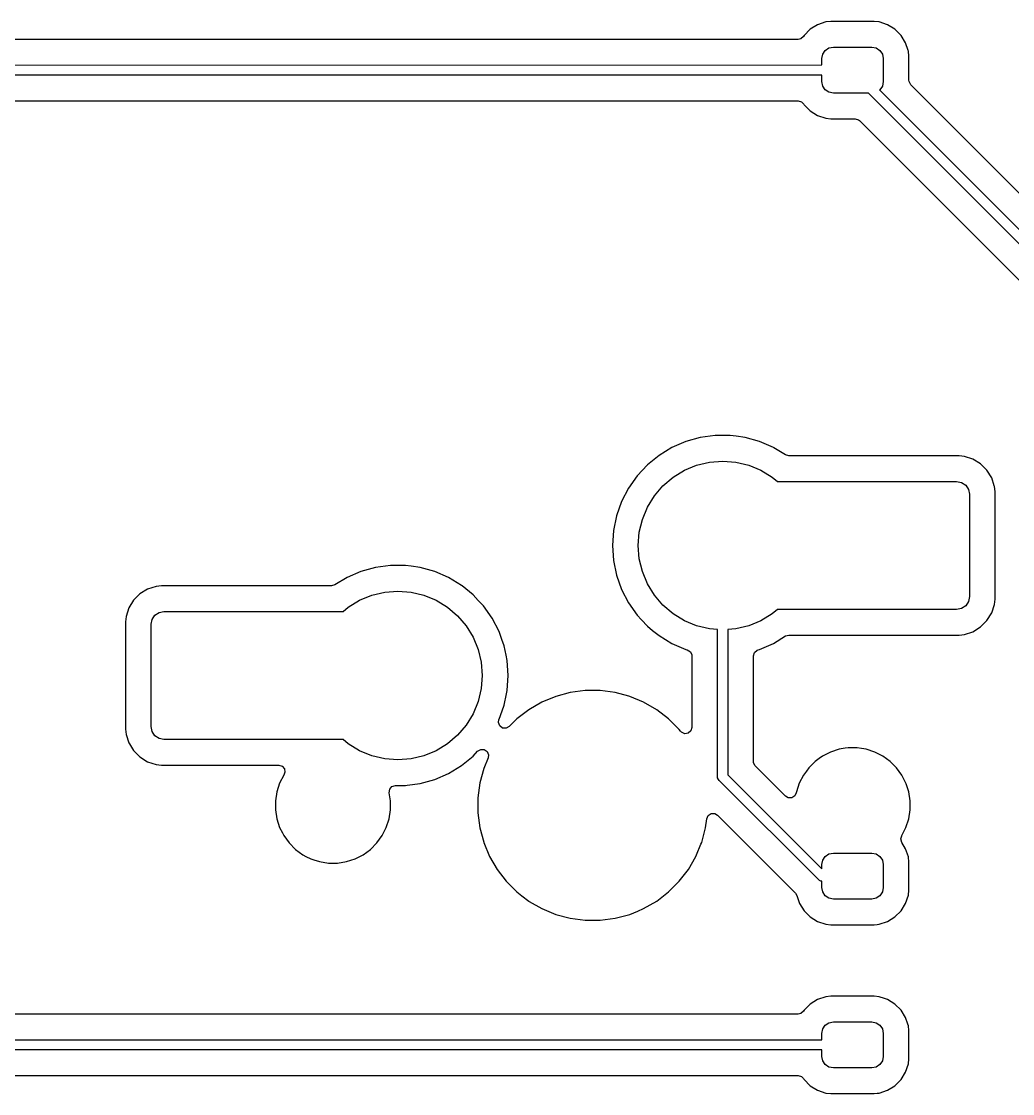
# Model space of a CAD drawing. Header units: millimetres. Extents: x 46 to 4458, y 59 to 1499.
# Drawn here: x 2063.56 to 2082.94, y 880.36 to 901.31 of the extents above; entities that cross this region are included whole.
import ezdxf

# ---------------------------------------------------------------- set-up
doc = ezdxf.new("R2010")
doc.units = ezdxf.units.MM
doc.layers.add('BLACK', color=7, linetype='Continuous')

msp = doc.modelspace()

# ---------------------------------------------------------------- linework, layer by layer
at = {"layer": 'BLACK', "linetype": 'Continuous'}
for p, q in [((2078.98507, 901.15486), (2078.86515, 901.03493)), ((2078.98508, 901.15486), (2078.98507, 901.15486)), ((2079.12941, 901.24389), (2078.98508, 901.15486)), ((2079.12942, 901.24389), (2079.12941, 901.24389)), ((2079.29041, 901.29724), (2079.12942, 901.24389)), ((2079.38976, 901.30739), (2079.29041, 901.29724)), ((2079.29041, 901.29724), (2079.29041, 901.29724)), ((2079.38978, 901.30739), (2079.38976, 901.30739)), ((2080.23647, 901.30739), (2079.38978, 901.30739)), ((2080.33583, 901.29724), (2080.23647, 901.30739)), ((2080.49681, 901.24389), (2080.33583, 901.29724)), ((2080.49682, 901.24389), (2080.49681, 901.24389)), ((2080.64116, 901.15486), (2080.49682, 901.24389)), ((2080.49682, 901.24389), (2080.49682, 901.24389)), ((2080.49682, 901.24389), (2080.49682, 901.24389)), ((2080.76109, 901.03493), (2080.64116, 901.15486)), ((2080.64116, 901.15486), (2080.64116, 901.15486)), ((2078.74812, 900.95739), (2061.82812, 900.95739)), ((2078.80171, 900.96957), (2078.74812, 900.95739)), ((2078.85365, 901.01629), (2078.80171, 900.96957)), ((2078.86515, 901.03493), (2078.85365, 901.01629)), ((2080.85012, 900.89059), (2080.76109, 901.03493)), ((2080.76109, 901.03493), (2080.76109, 901.03493)), ((2079.23025, 900.66799), (2079.27902, 900.74099)), ((2079.27902, 900.74099), (2079.35202, 900.78976)), ((2079.35202, 900.78976), (2079.43812, 900.80689)), ((2079.43812, 900.80689), (2080.18812, 900.80689)), ((2080.18812, 900.80689), (2080.27422, 900.78976)), ((2080.27422, 900.78976), (2080.34722, 900.74099)), ((2080.34722, 900.74099), (2080.39599, 900.66799)), ((2080.85012, 900.89058), (2080.85012, 900.89059)), ((2080.85012, 900.89059), (2080.85012, 900.89059)), ((2080.89922, 900.74243), (2080.85012, 900.89058)), ((2080.90347, 900.7296), (2080.89922, 900.74243)), ((2080.91362, 900.63024), (2080.90347, 900.7296)), ((2080.90347, 900.7296), (2080.90347, 900.7296)), ((2079.21312, 900.58189), (2079.23025, 900.66799)), ((2079.21312, 900.45683), (2079.21312, 900.58189)), ((2080.39599, 900.66799), (2080.41312, 900.58189)), ((2080.41312, 900.58189), (2080.41312, 900.13189)), ((2080.91362, 900.63023), (2080.91362, 900.63024)), ((2080.91362, 900.15699), (2080.91362, 900.63023)), ((2061.36312, 900.45503), (2079.21312, 900.45683)), ((2079.21312, 900.25875), (2061.36312, 900.25695)), ((2079.21312, 900.13189), (2079.21312, 900.25875)), ((2079.23025, 900.04578), (2079.21312, 900.13189)), ((2080.41312, 900.13189), (2080.39599, 900.04578)), ((2080.91645, 900.13063), (2080.91362, 900.15699)), ((2080.94994, 900.0693), (2080.91645, 900.13063)), ((2084.01736, 897.00189), (2080.94994, 900.0693)), ((2079.27902, 899.97279), (2079.23025, 900.04578)), ((2079.35202, 899.92401), (2079.27902, 899.97279)), ((2079.43812, 899.90689), (2079.35202, 899.92401)), ((2080.12181, 899.90689), (2079.43812, 899.90689)), ((2089.28256, 890.74874), (2080.12181, 899.90689)), ((2080.34722, 899.97279), (2080.34053, 899.96832)), ((2080.34053, 899.96832), (2089.38144, 890.92998)), ((2080.39599, 900.04578), (2080.34722, 899.97279)), ((2061.82812, 899.75639), (2078.74812, 899.75639)), ((2078.74812, 899.75639), (2078.81515, 899.7367)), ((2078.81515, 899.7367), (2078.85365, 899.69748)), ((2078.85365, 899.69748), (2078.8569, 899.69222)), ((2078.8569, 899.69222), (2078.86515, 899.67884)), ((2078.86515, 899.67884), (2078.98507, 899.55892)), ((2078.98507, 899.55892), (2078.98508, 899.55892)), ((2078.98508, 899.55892), (2079.12941, 899.46989)), ((2079.12941, 899.46989), (2079.12942, 899.46989)), ((2079.12942, 899.46989), (2079.12942, 899.46988)), ((2079.12942, 899.46988), (2079.29041, 899.41654)), ((2079.29041, 899.41654), (2079.38977, 899.40639)), ((2079.38977, 899.40639), (2079.86302, 899.40639)), ((2079.86302, 899.40639), (2079.93006, 899.3867)), ((2079.93006, 899.3867), (2079.9507, 899.37007)), ((2079.9507, 899.37007), (2088.85326, 890.46751)), ((2076.83456, 893.17733), (2076.55127, 893.09795)), ((2077.12602, 893.21739), (2076.83456, 893.17733)), ((2076.83456, 893.17733), (2076.83456, 893.17733)), ((2077.42022, 893.21739), (2077.12602, 893.21739)), ((2077.12602, 893.21739), (2077.12602, 893.21739)), ((2077.53569, 893.20152), (2077.42022, 893.21739)), ((2077.42022, 893.21739), (2077.42022, 893.21739)), ((2077.71167, 893.17733), (2077.53569, 893.20152)), ((2077.71168, 893.17733), (2077.71167, 893.17733)), ((2077.99496, 893.09795), (2077.71168, 893.17733)), ((2077.71168, 893.17733), (2077.71168, 893.17733)), ((2076.28144, 892.98075), (2076.03007, 892.82789)), ((2076.55127, 893.09795), (2076.28144, 892.98075)), ((2076.28144, 892.98075), (2076.28144, 892.98075)), ((2078.26479, 892.98075), (2077.99496, 893.09795)), ((2078.27067, 892.97718), (2078.26479, 892.98075)), ((2078.50375, 892.83544), (2078.27067, 892.97718)), ((2076.03007, 892.82789), (2075.80186, 892.64223)), ((2078.56818, 892.81739), (2078.50375, 892.83544)), ((2079.94599, 892.81739), (2078.56818, 892.81739)), ((2079.946, 892.81739), (2079.94599, 892.81739)), ((2081.89813, 892.81739), (2079.946, 892.81739)), ((2081.89814, 892.81739), (2081.89813, 892.81739)), ((2082.00091, 892.80689), (2081.89814, 892.81739)), ((2082.00092, 892.80689), (2082.00091, 892.80689)), ((2082.16745, 892.7517), (2082.00092, 892.80689)), ((2082.31678, 892.6596), (2082.16745, 892.7517)), ((2075.80186, 892.64223), (2075.60105, 892.42721)), ((2076.30327, 892.40177), (2076.52404, 892.53705)), ((2076.52404, 892.53705), (2076.76324, 892.63613)), ((2076.76324, 892.63613), (2077.015, 892.69657)), ((2077.015, 892.69657), (2077.27312, 892.71689)), ((2077.27312, 892.71689), (2077.53124, 892.69657)), ((2077.53124, 892.69657), (2077.783, 892.63613)), ((2077.783, 892.63613), (2078.0222, 892.53705)), ((2078.0222, 892.53705), (2078.24297, 892.40177)), ((2082.44083, 892.53554), (2082.31678, 892.6596)), ((2082.53293, 892.38622), (2082.44083, 892.53554)), ((2075.60105, 892.42721), (2075.4314, 892.18687)), ((2076.10639, 892.23361), (2076.30327, 892.40177)), ((2078.24297, 892.40177), (2078.34234, 892.31689)), ((2078.34234, 892.31689), (2079.89812, 892.31689)), ((2079.89812, 892.31689), (2081.84812, 892.31689)), ((2081.84812, 892.31689), (2081.94379, 892.29786)), ((2082.58421, 892.23148), (2082.53293, 892.38622)), ((2075.4314, 892.18687), (2075.29605, 891.92565)), ((2075.4314, 892.18687), (2075.4314, 892.18687)), ((2075.93824, 892.03673), (2076.10639, 892.23361)), ((2081.94379, 892.29786), (2082.0249, 892.24366)), ((2082.0249, 892.24366), (2082.07909, 892.16256)), ((2082.07909, 892.16256), (2082.09812, 892.06689)), ((2082.58812, 892.21969), (2082.58421, 892.23148)), ((2082.58812, 892.21968), (2082.58812, 892.21969)), ((2082.59301, 892.17182), (2082.58812, 892.21968)), ((2082.59862, 892.1169), (2082.59301, 892.17182)), ((2082.59862, 890.01688), (2082.59862, 892.1169)), ((2075.29605, 891.92565), (2075.19753, 891.64845)), ((2075.80296, 891.81597), (2075.93824, 892.03673)), ((2082.09812, 892.06689), (2082.09812, 890.06689)), ((2075.70388, 891.57677), (2075.80296, 891.81597)), ((2075.19752, 891.64843), (2075.13767, 891.3604)), ((2075.19753, 891.64845), (2075.19752, 891.64843)), ((2075.64343, 891.325), (2075.70388, 891.57677)), ((2075.13767, 891.3604), (2075.11759, 891.06689)), ((2075.13767, 891.3604), (2075.13767, 891.3604)), ((2075.62312, 891.06689), (2075.64343, 891.325)), ((2075.11759, 891.06689), (2075.13767, 890.77338)), ((2075.64343, 890.80877), (2075.62312, 891.06689)), ((2070.48456, 890.63733), (2070.20127, 890.55795)), ((2070.77602, 890.67739), (2070.48456, 890.63733)), ((2070.48456, 890.63733), (2070.48456, 890.63733)), ((2071.07022, 890.67739), (2070.77602, 890.67739)), ((2070.77602, 890.67739), (2070.77602, 890.67739)), ((2071.18569, 890.66152), (2071.07022, 890.67739)), ((2071.07022, 890.67739), (2071.07022, 890.67739)), ((2071.36167, 890.63733), (2071.18569, 890.66152)), ((2071.36168, 890.63733), (2071.36167, 890.63733)), ((2071.64496, 890.55795), (2071.36168, 890.63733)), ((2071.36168, 890.63733), (2071.36168, 890.63733)), ((2075.13767, 890.77338), (2075.13767, 890.77337)), ((2075.13767, 890.77337), (2075.19752, 890.48534)), ((2075.70388, 890.55701), (2075.64343, 890.80877)), ((2069.93144, 890.44075), (2069.69249, 890.29544)), ((2070.20127, 890.55795), (2069.93144, 890.44075)), ((2069.93144, 890.44075), (2069.93144, 890.44075)), ((2071.91479, 890.44075), (2071.64496, 890.55795)), ((2071.9148, 890.44075), (2071.91479, 890.44075)), ((2072.16616, 890.28789), (2071.9148, 890.44075)), ((2075.19752, 890.48534), (2075.19753, 890.48533)), ((2075.19753, 890.48533), (2075.29605, 890.20813)), ((2075.80296, 890.3178), (2075.70388, 890.55701)), ((2066.02878, 890.2117), (2065.87946, 890.1196)), ((2066.02879, 890.2117), (2066.02878, 890.2117)), ((2066.19532, 890.26689), (2066.02879, 890.2117)), ((2066.2981, 890.27739), (2066.19532, 890.26689)), ((2066.19532, 890.26689), (2066.19532, 890.26689)), ((2066.29812, 890.27739), (2066.2981, 890.27739)), ((2069.62806, 890.27739), (2066.29812, 890.27739)), ((2069.69249, 890.29544), (2069.62806, 890.27739)), ((2072.16617, 890.28789), (2072.16616, 890.28789)), ((2072.17907, 890.27739), (2072.16617, 890.28789)), ((2072.16617, 890.28789), (2072.16617, 890.28789)), ((2072.39438, 890.10223), (2072.17907, 890.27739)), ((2075.29605, 890.20813), (2075.4314, 889.94691)), ((2075.93824, 890.09704), (2075.80296, 890.3178)), ((2065.87946, 890.1196), (2065.75541, 889.99555)), ((2070.17404, 889.99705), (2070.41324, 890.09613)), ((2070.41324, 890.09613), (2070.665, 890.15657)), ((2070.665, 890.15657), (2070.92312, 890.17689)), ((2070.92312, 890.17689), (2071.18124, 890.15657)), ((2071.18124, 890.15657), (2071.433, 890.09613)), ((2071.433, 890.09613), (2071.6722, 889.99705)), ((2072.39438, 890.10222), (2072.39438, 890.10223)), ((2072.49469, 889.99482), (2072.39438, 890.10222)), ((2072.39438, 890.10222), (2072.39438, 890.10222)), ((2076.10639, 889.90016), (2075.93824, 890.09704)), ((2082.09812, 890.06689), (2082.07909, 889.97122)), ((2082.58812, 889.91409), (2082.59862, 890.01688)), ((2065.66331, 889.84622), (2065.60812, 889.67968)), ((2065.75541, 889.99555), (2065.66331, 889.84622)), ((2065.66331, 889.84622), (2065.66331, 889.84622)), ((2069.85389, 889.77689), (2069.95327, 889.86177)), ((2069.95327, 889.86177), (2070.17404, 889.99705)), ((2071.6722, 889.99705), (2071.89297, 889.86177)), ((2071.89297, 889.86177), (2072.08985, 889.69361)), ((2072.59519, 889.88721), (2072.49469, 889.99482)), ((2072.76484, 889.64687), (2072.59519, 889.88721)), ((2075.4314, 889.94691), (2075.4314, 889.9469)), ((2075.4314, 889.9469), (2075.60105, 889.70656)), ((2076.30327, 889.73201), (2076.10639, 889.90016)), ((2078.34234, 889.81689), (2078.24297, 889.73201)), ((2079.79812, 889.81689), (2078.34234, 889.81689)), ((2081.84812, 889.81689), (2079.79812, 889.81689)), ((2081.94379, 889.83592), (2081.84812, 889.81689)), ((2082.0249, 889.89011), (2081.94379, 889.83592)), ((2082.07909, 889.97122), (2082.0249, 889.89011)), ((2082.53293, 889.74755), (2082.58812, 889.91409)), ((2065.60812, 889.67968), (2065.59762, 889.5769)), ((2065.60812, 889.67968), (2065.60812, 889.67968)), ((2065.60812, 889.67968), (2065.60812, 889.67968)), ((2066.09812, 889.52689), (2066.11715, 889.62256)), ((2066.11715, 889.62256), (2066.17134, 889.70366)), ((2066.17134, 889.70366), (2066.25245, 889.75786)), ((2066.25245, 889.75786), (2066.34812, 889.77689)), ((2066.34812, 889.77689), (2068.39812, 889.77689)), ((2068.39812, 889.77689), (2069.85389, 889.77689)), ((2072.08985, 889.69361), (2072.258, 889.49673)), ((2072.76484, 889.64686), (2072.76484, 889.64687)), ((2072.76484, 889.64687), (2072.76484, 889.64687)), ((2072.90019, 889.38565), (2072.76484, 889.64686)), ((2075.60105, 889.70656), (2075.6858, 889.61582)), ((2075.6858, 889.61582), (2075.8004, 889.49312)), ((2076.52404, 889.59673), (2076.30327, 889.73201)), ((2076.76324, 889.49764), (2076.52404, 889.59673)), ((2078.0222, 889.59673), (2077.783, 889.49764)), ((2078.24297, 889.73201), (2078.0222, 889.59673)), ((2082.31678, 889.47418), (2082.44083, 889.59823)), ((2082.44083, 889.59823), (2082.53293, 889.74755)), ((2065.59762, 889.5769), (2065.59762, 887.47689)), ((2066.09812, 887.52689), (2066.09812, 889.52689)), ((2072.258, 889.49673), (2072.39328, 889.27597)), ((2072.95621, 889.22803), (2072.90019, 889.38565)), ((2075.8004, 889.49312), (2075.80186, 889.49155)), ((2075.80186, 889.49155), (2075.90385, 889.40858)), ((2075.90385, 889.40858), (2076.03007, 889.30589)), ((2077.015, 889.4372), (2076.76324, 889.49764)), ((2077.17381, 889.4247), (2077.015, 889.4372)), ((2077.17504, 886.52738), (2077.17381, 889.4247)), ((2077.53124, 889.4372), (2077.3719, 889.42466)), ((2077.3719, 889.42466), (2077.3731, 886.58567)), ((2077.783, 889.49764), (2077.53124, 889.4372)), ((2082.00092, 889.32689), (2082.16745, 889.38207)), ((2082.16745, 889.38207), (2082.31678, 889.47418)), ((2072.39328, 889.27597), (2072.49236, 889.03677)), ((2072.99871, 889.10845), (2072.95621, 889.22803)), ((2076.03007, 889.30589), (2076.03007, 889.30589)), ((2076.03007, 889.30589), (2076.03007, 889.30589)), ((2076.03007, 889.30589), (2076.28144, 889.15303)), ((2078.2648, 889.15303), (2078.50375, 889.29834)), ((2078.50375, 889.29834), (2078.56818, 889.31639)), ((2078.56818, 889.31639), (2079.7481, 889.31639)), ((2079.7481, 889.31639), (2079.74811, 889.31639)), ((2079.74811, 889.31639), (2081.89813, 889.31639)), ((2081.89813, 889.31639), (2082.00092, 889.32689)), ((2072.49236, 889.03677), (2072.55281, 888.785)), ((2072.99871, 889.10843), (2072.99871, 889.10845)), ((2073.03746, 888.92195), (2072.99871, 889.10843)), ((2076.28144, 889.15303), (2076.28144, 889.15303)), ((2076.28144, 889.15303), (2076.55128, 889.03582)), ((2076.55128, 889.03582), (2076.57864, 889.02815)), ((2076.57864, 889.02815), (2076.57898, 889.02806)), ((2076.57898, 889.02806), (2076.58207, 889.02719)), ((2076.58207, 889.02719), (2076.64132, 888.99015)), ((2076.64132, 888.99015), (2076.67113, 888.92696)), ((2077.87362, 888.90779), (2077.8933, 888.97483)), ((2077.8933, 888.97483), (2077.94611, 889.02058)), ((2077.94611, 889.02058), (2077.96417, 889.02719)), ((2077.96417, 889.02719), (2077.96726, 889.02806)), ((2077.96726, 889.02806), (2077.99496, 889.03582)), ((2077.99496, 889.03582), (2078.26479, 889.15302)), ((2077.99496, 889.03582), (2077.99496, 889.03582)), ((2078.26479, 889.15302), (2078.2648, 889.15303)), ((2078.2648, 889.15303), (2078.2648, 889.15303)), ((2072.55281, 888.785), (2072.57312, 888.52689)), ((2073.05857, 888.8204), (2073.03746, 888.92195)), ((2073.07864, 888.52689), (2073.05857, 888.8204)), ((2076.67113, 888.92696), (2076.67262, 888.90779)), ((2076.67262, 888.90779), (2076.67262, 887.51141)), ((2077.87362, 886.84698), (2077.87362, 888.90779)), ((2072.57312, 888.52689), (2072.55281, 888.26877)), ((2073.05857, 888.23338), (2073.07864, 888.52689)), ((2072.55281, 888.26877), (2072.49236, 888.01701)), ((2072.99871, 887.94534), (2073.04541, 888.17006)), ((2073.04541, 888.17006), (2073.05857, 888.23338)), ((2074.01012, 888.11674), (2073.73832, 888.00415)), ((2074.29432, 888.19289), (2074.01012, 888.11674)), ((2074.586, 888.23129), (2074.29432, 888.19289)), ((2074.58601, 888.23129), (2074.586, 888.23129)), ((2074.88023, 888.23129), (2074.58601, 888.23129)), ((2074.58601, 888.23129), (2074.58601, 888.23129)), ((2074.88024, 888.23129), (2074.88023, 888.23129)), ((2074.88023, 888.23129), (2074.88023, 888.23129)), ((2075.17192, 888.19289), (2074.88024, 888.23129)), ((2075.44163, 888.12062), (2075.17192, 888.19289)), ((2075.17192, 888.19289), (2075.17192, 888.19289)), ((2075.17192, 888.19289), (2075.17192, 888.19289)), ((2075.45611, 888.11674), (2075.44163, 888.12062)), ((2075.72791, 888.00415), (2075.45611, 888.11674)), ((2072.49236, 888.01701), (2072.39328, 887.7778)), ((2072.95971, 887.83561), (2072.99871, 887.94533)), ((2072.99871, 887.94533), (2072.99871, 887.94534)), ((2072.99871, 887.94534), (2072.99871, 887.94534)), ((2073.73831, 888.00415), (2073.48353, 887.85705)), ((2073.73832, 888.00415), (2073.73831, 888.00415)), ((2075.72793, 888.00415), (2075.72791, 888.00415)), ((2075.98271, 887.85705), (2075.72793, 888.00415)), ((2072.39328, 887.7778), (2072.258, 887.55704)), ((2072.90273, 887.67526), (2072.95971, 887.83561)), ((2073.48351, 887.85704), (2073.25011, 887.67794)), ((2073.48353, 887.85705), (2073.48351, 887.85704)), ((2075.98272, 887.85704), (2075.98271, 887.85705)), ((2075.98271, 887.85705), (2075.98271, 887.85705)), ((2076.21613, 887.67794), (2075.98272, 887.85704)), ((2075.98272, 887.85704), (2075.98272, 887.85704)), ((2075.98272, 887.85704), (2075.98272, 887.85704)), ((2066.11715, 887.43122), (2066.09812, 887.52689)), ((2072.258, 887.55704), (2072.08985, 887.36016)), ((2072.88901, 887.60704), (2072.89896, 887.66529)), ((2072.91343, 887.54158), (2072.88901, 887.60704)), ((2072.89896, 887.66529), (2072.90019, 887.66811)), ((2072.90019, 887.66812), (2072.90273, 887.67526)), ((2072.90019, 887.66811), (2072.90019, 887.66812)), ((2072.96936, 887.49971), (2072.91343, 887.54158)), ((2073.03905, 887.49472), (2072.96936, 887.49971)), ((2073.10038, 887.52821), (2073.03905, 887.49472)), ((2073.25011, 887.67794), (2073.10038, 887.52821)), ((2076.21614, 887.67793), (2076.21613, 887.67794)), ((2076.42416, 887.4699), (2076.21614, 887.67793)), ((2076.67262, 887.51141), (2076.65293, 887.44437)), ((2065.59762, 887.47689), (2065.59762, 887.47687)), ((2065.59762, 887.47687), (2065.60812, 887.37409)), ((2065.60812, 887.37409), (2065.60812, 887.37409)), ((2065.60812, 887.37409), (2065.6633, 887.20756)), ((2066.17134, 887.35011), (2066.11715, 887.43122)), ((2066.25245, 887.29592), (2066.17134, 887.35011)), ((2066.34812, 887.27689), (2066.25245, 887.29592)), ((2068.27312, 887.27689), (2066.34812, 887.27689)), ((2069.85389, 887.27689), (2068.27312, 887.27689)), ((2069.95327, 887.19201), (2069.85389, 887.27689)), ((2072.08985, 887.36016), (2071.89297, 887.19201)), ((2076.42417, 887.46989), (2076.42416, 887.4699)), ((2076.45024, 887.43592), (2076.42417, 887.46989)), ((2076.46742, 887.41769), (2076.45024, 887.43592)), ((2076.53097, 887.38867), (2076.46742, 887.41769)), ((2076.60013, 887.39861), (2076.53097, 887.38867)), ((2076.65293, 887.44437), (2076.60013, 887.39861)), ((2065.6633, 887.20756), (2065.66331, 887.20755)), ((2065.66331, 887.20755), (2065.67495, 887.18868)), ((2065.67495, 887.18868), (2065.75541, 887.05823)), ((2070.17404, 887.05673), (2069.95327, 887.19201)), ((2071.89297, 887.19201), (2071.6722, 887.05673)), ((2072.48261, 887.04602), (2072.54275, 887.08158)), ((2072.54275, 887.08158), (2072.61257, 887.07898)), ((2072.61257, 887.07898), (2072.6699, 887.03904)), ((2079.54956, 887.08467), (2079.38108, 887.02993)), ((2079.66621, 887.10315), (2079.54956, 887.08467)), ((2079.72454, 887.11239), (2079.66621, 887.10315)), ((2079.9017, 887.11239), (2079.72454, 887.11239)), ((2079.98919, 887.09853), (2079.9017, 887.11239)), ((2080.07668, 887.08467), (2079.98919, 887.09853)), ((2080.24516, 887.02993), (2080.07668, 887.08467)), ((2065.75541, 887.05823), (2065.87946, 886.93418)), ((2065.87946, 886.93418), (2066.02879, 886.84207)), ((2070.41324, 886.95764), (2070.17404, 887.05673)), ((2070.665, 886.8972), (2070.41324, 886.95764)), ((2070.92312, 886.87689), (2070.665, 886.8972)), ((2071.18124, 886.8972), (2070.92312, 886.87689)), ((2071.433, 886.95764), (2071.18124, 886.8972)), ((2071.6722, 887.05673), (2071.433, 886.95764)), ((2072.16617, 886.76589), (2072.39438, 886.95155)), ((2072.39438, 886.95155), (2072.48261, 887.04602)), ((2072.68779, 886.91393), (2072.60327, 886.70988)), ((2072.6699, 887.03904), (2072.69654, 886.97445)), ((2072.69654, 886.97445), (2072.68779, 886.91393)), ((2079.16288, 886.90566), (2079.07991, 886.84537)), ((2079.22323, 886.9495), (2079.16288, 886.90566)), ((2079.38108, 887.02993), (2079.22323, 886.9495)), ((2079.38108, 887.02993), (2079.38108, 887.02993)), ((2080.3932, 886.9545), (2080.24516, 887.02993)), ((2080.24516, 887.02993), (2080.24516, 887.02993)), ((2080.40301, 886.9495), (2080.3932, 886.9545)), ((2080.54633, 886.84537), (2080.40301, 886.9495)), ((2066.02879, 886.84207), (2066.19532, 886.78689)), ((2066.19532, 886.78689), (2066.29811, 886.77639)), ((2066.29811, 886.77639), (2068.22524, 886.77639)), ((2068.22524, 886.77639), (2068.22525, 886.77639)), ((2068.22525, 886.77639), (2068.59217, 886.77639)), ((2068.59217, 886.77639), (2068.65921, 886.7567)), ((2068.65921, 886.7567), (2068.70496, 886.7039)), ((2068.70496, 886.7039), (2068.7149, 886.63474)), ((2071.9148, 886.61303), (2072.16617, 886.76589)), ((2072.60327, 886.70988), (2072.52712, 886.42568)), ((2077.87645, 886.82063), (2077.87362, 886.84698)), ((2077.90994, 886.7593), (2077.87645, 886.82063)), ((2078.5027, 886.16654), (2077.90994, 886.7593)), ((2078.90992, 886.65855), (2078.85051, 886.57678)), ((2078.95464, 886.7201), (2078.90992, 886.65855)), ((2079.0799, 886.84537), (2078.95464, 886.7201)), ((2078.95464, 886.7201), (2078.95464, 886.7201)), ((2078.95464, 886.7201), (2078.95464, 886.7201)), ((2079.07991, 886.84537), (2079.0799, 886.84537)), ((2079.0799, 886.84537), (2079.0799, 886.84537)), ((2080.6716, 886.7201), (2080.54633, 886.84537)), ((2080.77573, 886.57678), (2080.6716, 886.7201)), ((2068.69051, 886.57678), (2068.61008, 886.41893)), ((2068.69249, 886.57951), (2068.69051, 886.57678)), ((2068.7149, 886.63474), (2068.69249, 886.57951)), ((2071.36167, 886.41645), (2071.64496, 886.49582)), ((2071.64496, 886.49582), (2071.9148, 886.61303)), ((2077.18997, 886.49133), (2077.17504, 886.52738)), ((2077.20241, 886.47618), (2077.18997, 886.49133)), ((2079.15756, 884.52374), (2077.20241, 886.47618)), ((2077.3731, 886.58567), (2079.21312, 884.74821)), ((2078.85051, 886.57678), (2078.77008, 886.41893)), ((2080.80864, 886.51219), (2080.77573, 886.57678)), ((2080.85616, 886.41893), (2080.80864, 886.51219)), ((2068.55533, 886.25044), (2068.52762, 886.07547)), ((2068.61008, 886.41893), (2068.55533, 886.25044)), ((2068.61008, 886.41893), (2068.61008, 886.41893)), ((2070.75367, 886.23299), (2070.76262, 886.30228)), ((2070.77862, 886.07547), (2070.75367, 886.23299)), ((2070.76262, 886.30228), (2070.80762, 886.35573)), ((2070.80762, 886.35573), (2070.87437, 886.37637)), ((2070.87437, 886.37637), (2070.87614, 886.37639)), ((2070.87614, 886.37639), (2071.07022, 886.37639)), ((2071.07022, 886.37639), (2071.10164, 886.38071)), ((2071.10164, 886.38071), (2071.36167, 886.41645)), ((2072.52712, 886.42568), (2072.48872, 886.134)), ((2078.71286, 886.23482), (2078.68293, 886.17168)), ((2078.71533, 886.25045), (2078.71286, 886.23482)), ((2078.77008, 886.41893), (2078.71533, 886.25045)), ((2078.77008, 886.41893), (2078.77008, 886.41893)), ((2080.859, 886.41019), (2080.85616, 886.41893)), ((2080.85616, 886.41893), (2080.85616, 886.41893)), ((2080.91091, 886.25044), (2080.859, 886.41019)), ((2080.93862, 886.07547), (2080.91091, 886.25044)), ((2068.52762, 886.07547), (2068.52762, 885.89831)), ((2070.77862, 885.89831), (2070.77862, 886.07547)), ((2072.48872, 886.134), (2072.48872, 886.13399)), ((2072.48872, 886.13399), (2072.48872, 885.83979)), ((2078.55375, 886.13575), (2078.5027, 886.16654)), ((2078.62361, 886.13475), (2078.55375, 886.13575)), ((2078.68293, 886.17168), (2078.62361, 886.13475)), ((2080.93862, 885.89831), (2080.93862, 886.07547)), ((2068.52762, 885.89831), (2068.55533, 885.72333)), ((2070.75091, 885.72333), (2070.77862, 885.89831)), ((2072.48872, 885.83979), (2072.48872, 885.83977)), ((2072.48872, 885.83977), (2072.52683, 885.55029)), ((2076.99082, 885.79), (2077.04914, 885.82847)), ((2077.04914, 885.82847), (2077.11901, 885.8293)), ((2077.11901, 885.8293), (2077.17317, 885.7976)), ((2080.91091, 885.72333), (2080.93862, 885.89831)), ((2068.55533, 885.72333), (2068.61008, 885.55485)), ((2070.69616, 885.55485), (2070.75091, 885.72333)), ((2076.93912, 885.54809), (2076.96255, 885.7261)), ((2076.96255, 885.7261), (2076.99082, 885.79)), ((2077.17317, 885.7976), (2078.69514, 884.27563)), ((2080.85616, 885.55485), (2080.91091, 885.72333)), ((2068.61008, 885.55485), (2068.61008, 885.55485)), ((2068.61008, 885.55485), (2068.66438, 885.44828)), ((2068.66438, 885.44828), (2068.69051, 885.397)), ((2068.69051, 885.397), (2068.79464, 885.25367)), ((2070.5116, 885.25367), (2070.61573, 885.397)), ((2070.61573, 885.397), (2070.69616, 885.55485)), ((2072.52683, 885.55029), (2072.52712, 885.54809)), ((2072.52712, 885.54809), (2072.60114, 885.27184)), ((2076.86297, 885.2639), (2076.93912, 885.54809)), ((2080.75557, 885.33138), (2080.77382, 885.39388)), ((2080.77382, 885.39388), (2080.77572, 885.39698)), ((2080.77572, 885.39698), (2080.77573, 885.397)), ((2080.77573, 885.397), (2080.85616, 885.55485)), ((2068.79464, 885.25367), (2068.91991, 885.1284)), ((2070.38633, 885.1284), (2070.5116, 885.25367)), ((2072.60114, 885.27184), (2072.60327, 885.26389)), ((2072.60327, 885.26389), (2072.71585, 884.99209)), ((2076.76252, 885.02139), (2076.84815, 885.22812)), ((2076.84815, 885.22812), (2076.86297, 885.2639)), ((2080.77401, 885.26399), (2080.75557, 885.33138)), ((2080.85012, 885.14059), (2080.77401, 885.26399)), ((2068.91991, 885.1284), (2069.06323, 885.02427)), ((2069.06323, 885.02427), (2069.1264, 884.99208)), ((2069.1264, 884.99208), (2069.22108, 884.94385)), ((2070.08516, 884.94385), (2070.24301, 885.02427)), ((2070.24301, 885.02427), (2070.38633, 885.1284)), ((2072.71585, 884.99209), (2072.71586, 884.99208)), ((2072.71586, 884.99208), (2072.86296, 884.7373)), ((2076.60327, 884.73729), (2076.75038, 884.99208)), ((2076.75038, 884.99208), (2076.76252, 885.02139)), ((2079.23025, 884.91799), (2079.27902, 884.99099)), ((2079.27902, 884.99099), (2079.35202, 885.03976)), ((2079.35202, 885.03976), (2079.43812, 885.05689)), ((2079.43812, 885.05689), (2080.18812, 885.05689)), ((2080.18812, 885.05689), (2080.27422, 885.03976)), ((2080.27422, 885.03976), (2080.34722, 884.99099)), ((2080.34722, 884.99099), (2080.39599, 884.91799)), ((2080.85012, 885.14058), (2080.85012, 885.14059)), ((2080.85012, 885.14059), (2080.85012, 885.14059)), ((2080.90347, 884.9796), (2080.85012, 885.14058)), ((2080.91362, 884.88023), (2080.90347, 884.9796)), ((2069.22108, 884.94385), (2069.22108, 884.94384)), ((2069.22108, 884.94384), (2069.28191, 884.92408)), ((2069.28191, 884.92408), (2069.38956, 884.8891)), ((2069.38956, 884.8891), (2069.56454, 884.86139)), ((2069.56454, 884.86139), (2069.56454, 884.86139)), ((2069.56454, 884.86139), (2069.7417, 884.86139)), ((2069.7417, 884.86139), (2069.91667, 884.8891)), ((2069.7417, 884.86139), (2069.7417, 884.86139)), ((2069.91667, 884.8891), (2070.08516, 884.94385)), ((2079.21312, 884.83189), (2079.23025, 884.91799)), ((2079.21312, 884.74821), (2079.21312, 884.83189)), ((2080.39599, 884.91799), (2080.41312, 884.83189)), ((2080.41312, 884.83189), (2080.41312, 884.38189)), ((2080.91362, 884.33354), (2080.91362, 884.88023)), ((2072.86296, 884.7373), (2072.86297, 884.73728)), ((2072.86297, 884.73728), (2073.04207, 884.50388)), ((2076.42417, 884.50388), (2076.60327, 884.73729)), ((2073.04207, 884.50388), (2073.04207, 884.50387)), ((2073.04207, 884.50387), (2073.2501, 884.29584)), ((2076.21613, 884.29584), (2076.42417, 884.50388)), ((2079.16508, 884.52063), (2079.15756, 884.52374)), ((2079.19361, 884.50881), (2079.16508, 884.52063)), ((2079.21312, 884.50689), (2079.19361, 884.50881)), ((2079.21312, 884.38189), (2079.21312, 884.50689)), ((2079.23025, 884.29578), (2079.21312, 884.38189)), ((2080.41312, 884.38189), (2080.39599, 884.29578)), ((2073.2501, 884.29584), (2073.25011, 884.29584)), ((2073.25011, 884.29584), (2073.34648, 884.22189)), ((2073.34648, 884.22189), (2073.48352, 884.11673)), ((2075.98272, 884.11673), (2076.21613, 884.29584)), ((2078.69514, 884.27563), (2078.72516, 884.22696)), ((2078.72516, 884.22696), (2078.75764, 884.12894)), ((2079.27902, 884.22279), (2079.23025, 884.29578)), ((2079.35202, 884.17401), (2079.27902, 884.22279)), ((2079.43812, 884.15689), (2079.35202, 884.17401)), ((2080.18812, 884.15689), (2079.43812, 884.15689)), ((2080.27422, 884.17401), (2080.18812, 884.15689)), ((2080.34722, 884.22279), (2080.27422, 884.17401)), ((2080.39599, 884.29578), (2080.34722, 884.22279)), ((2080.85012, 884.07319), (2080.90347, 884.23418)), ((2080.90347, 884.23418), (2080.91362, 884.33354)), ((2073.48352, 884.11673), (2073.4907, 884.11259)), ((2073.4907, 884.11259), (2073.73831, 883.96963)), ((2073.73831, 883.96963), (2073.73832, 883.96962)), ((2073.73832, 883.96962), (2074.01012, 883.85704)), ((2075.61209, 883.92165), (2075.72791, 883.96962)), ((2075.72791, 883.96962), (2075.72792, 883.96962)), ((2075.72792, 883.96963), (2075.98272, 884.11673)), ((2075.72792, 883.96962), (2075.72792, 883.96963)), ((2078.75764, 884.12894), (2078.77612, 884.07319)), ((2078.77612, 884.07319), (2078.77612, 884.07318)), ((2078.77612, 884.07318), (2078.86515, 883.92885)), ((2078.86515, 883.92885), (2078.86515, 883.92884)), ((2078.86515, 883.92884), (2078.98507, 883.80892)), ((2080.64116, 883.80892), (2080.76109, 883.92884)), ((2080.76109, 883.92884), (2080.85012, 884.07319)), ((2074.01012, 883.85704), (2074.01013, 883.85704)), ((2074.01013, 883.85704), (2074.01013, 883.85704)), ((2074.01013, 883.85704), (2074.29432, 883.78089)), ((2074.29432, 883.78089), (2074.58601, 883.74249)), ((2074.58601, 883.74249), (2074.58602, 883.74249)), ((2074.58602, 883.74249), (2074.88022, 883.74249)), ((2074.88022, 883.74249), (2074.88023, 883.74249)), ((2074.88023, 883.74249), (2075.17192, 883.78089)), ((2075.17192, 883.78089), (2075.45611, 883.85704)), ((2075.45611, 883.85704), (2075.61209, 883.92165)), ((2078.98507, 883.80892), (2078.98508, 883.80892)), ((2078.98508, 883.80892), (2079.12941, 883.71989)), ((2079.12941, 883.71989), (2079.12942, 883.71989)), ((2079.12942, 883.71989), (2079.12942, 883.71988)), ((2079.12942, 883.71988), (2079.29041, 883.66654)), ((2080.33583, 883.66654), (2080.49682, 883.71988)), ((2080.49682, 883.71988), (2080.64116, 883.80892)), ((2079.29041, 883.66654), (2079.38977, 883.65639)), ((2079.38977, 883.65639), (2080.23646, 883.65639)), ((2080.23646, 883.65639), (2080.23647, 883.65639)), ((2080.23647, 883.65639), (2080.29088, 883.66195)), ((2080.23647, 883.65639), (2080.23647, 883.65639)), ((2080.29088, 883.66195), (2080.33583, 883.66654)), ((2079.29041, 882.24724), (2079.12942, 882.19389)), ((2079.38976, 882.25739), (2079.29041, 882.24724)), ((2079.29041, 882.24724), (2079.29041, 882.24724)), ((2079.38978, 882.25739), (2079.38976, 882.25739)), ((2080.23647, 882.25739), (2079.38978, 882.25739)), ((2080.33583, 882.24724), (2080.23647, 882.25739)), ((2080.43768, 882.21349), (2080.33583, 882.24724)), ((2078.98507, 882.10486), (2078.86515, 881.98493)), ((2078.98508, 882.10486), (2078.98507, 882.10486)), ((2079.12941, 882.19389), (2078.98508, 882.10486)), ((2079.12942, 882.19389), (2079.12941, 882.19389)), ((2080.49682, 882.19389), (2080.43768, 882.21349)), ((2080.64116, 882.10486), (2080.49682, 882.19389)), ((2080.49682, 882.19389), (2080.49682, 882.19389)), ((2080.49682, 882.19389), (2080.49682, 882.19389)), ((2080.76109, 881.98493), (2080.64116, 882.10486)), ((2080.64116, 882.10486), (2080.64116, 882.10486)), ((2078.74812, 881.90739), (2061.82812, 881.90739)), ((2078.80171, 881.91957), (2078.74812, 881.90739)), ((2078.85365, 881.96629), (2078.80171, 881.91957)), ((2078.86515, 881.98493), (2078.85365, 881.96629)), ((2080.85012, 881.84059), (2080.76109, 881.98493)), ((2080.76109, 881.98493), (2080.76109, 881.98493)), ((2080.85012, 881.84058), (2080.85012, 881.84059)), ((2080.85012, 881.84059), (2080.85012, 881.84059)), ((2080.89227, 881.71339), (2080.85012, 881.84058)), ((2079.23025, 881.61799), (2079.27902, 881.69099)), ((2079.27902, 881.69099), (2079.35202, 881.73976)), ((2079.35202, 881.73976), (2079.43812, 881.75689)), ((2079.43812, 881.75689), (2080.18812, 881.75689)), ((2080.18812, 881.75689), (2080.27422, 881.73976)), ((2080.27422, 881.73976), (2080.34722, 881.69099)), ((2080.34722, 881.69099), (2080.39599, 881.61799)), ((2080.90347, 881.6796), (2080.89227, 881.71339)), ((2080.91279, 881.58837), (2080.90347, 881.6796)), ((2080.90347, 881.6796), (2080.90347, 881.6796)), ((2079.21312, 881.53189), (2079.23025, 881.61799)), ((2079.21312, 881.40688), (2079.21312, 881.53189)), ((2080.39599, 881.61799), (2080.41312, 881.53189)), ((2080.41312, 881.53189), (2080.41312, 881.08189)), ((2080.91362, 881.58023), (2080.91279, 881.58837)), ((2080.91362, 881.03354), (2080.91362, 881.58023)), ((2061.36312, 881.4066), (2079.21312, 881.40688)), ((2079.21312, 881.2088), (2061.36312, 881.20852)), ((2079.21312, 881.08189), (2079.21312, 881.2088)), ((2079.23025, 880.99578), (2079.21312, 881.08189)), ((2079.27902, 880.92279), (2079.23025, 880.99578)), ((2080.39599, 880.99578), (2080.34722, 880.92279)), ((2080.41312, 881.08189), (2080.39599, 880.99578)), ((2080.90347, 880.93418), (2080.91362, 881.03354)), ((2079.35202, 880.87401), (2079.27902, 880.92279)), ((2079.43812, 880.85689), (2079.35202, 880.87401)), ((2080.18812, 880.85689), (2079.43812, 880.85689)), ((2080.27422, 880.87401), (2080.18812, 880.85689)), ((2080.34722, 880.92279), (2080.27422, 880.87401)), ((2080.85012, 880.77319), (2080.90347, 880.93418)), ((2061.82812, 880.70639), (2078.74812, 880.70639)), ((2078.74812, 880.70639), (2078.81515, 880.6867)), ((2078.81515, 880.6867), (2078.85365, 880.64748)), ((2078.85365, 880.64748), (2078.85885, 880.63906)), ((2078.85885, 880.63906), (2078.86515, 880.62884)), ((2078.86515, 880.62884), (2078.98507, 880.50892)), ((2080.64116, 880.50892), (2080.76109, 880.62884)), ((2080.76109, 880.62884), (2080.85012, 880.77319)), ((2078.98507, 880.50892), (2078.98508, 880.50892)), ((2078.98508, 880.50892), (2079.12941, 880.41989)), ((2079.12941, 880.41989), (2079.12942, 880.41989)), ((2079.12942, 880.41989), (2079.12942, 880.41988)), ((2079.12942, 880.41988), (2079.29041, 880.36654)), ((2079.29041, 880.36654), (2079.38977, 880.35639)), ((2080.23647, 880.35639), (2080.29088, 880.36195)), ((2080.29088, 880.36195), (2080.33583, 880.36654)), ((2080.33583, 880.36654), (2080.49682, 880.41988)), ((2080.49682, 880.41988), (2080.64116, 880.50892)), ((2079.38977, 880.35639), (2080.23646, 880.35639)), ((2080.23646, 880.35639), (2080.23647, 880.35639)), ((2080.23647, 880.35639), (2080.23647, 880.35639))]:
    msp.add_line(p, q, dxfattribs=at)

doc.saveas('drawing.dxf')
